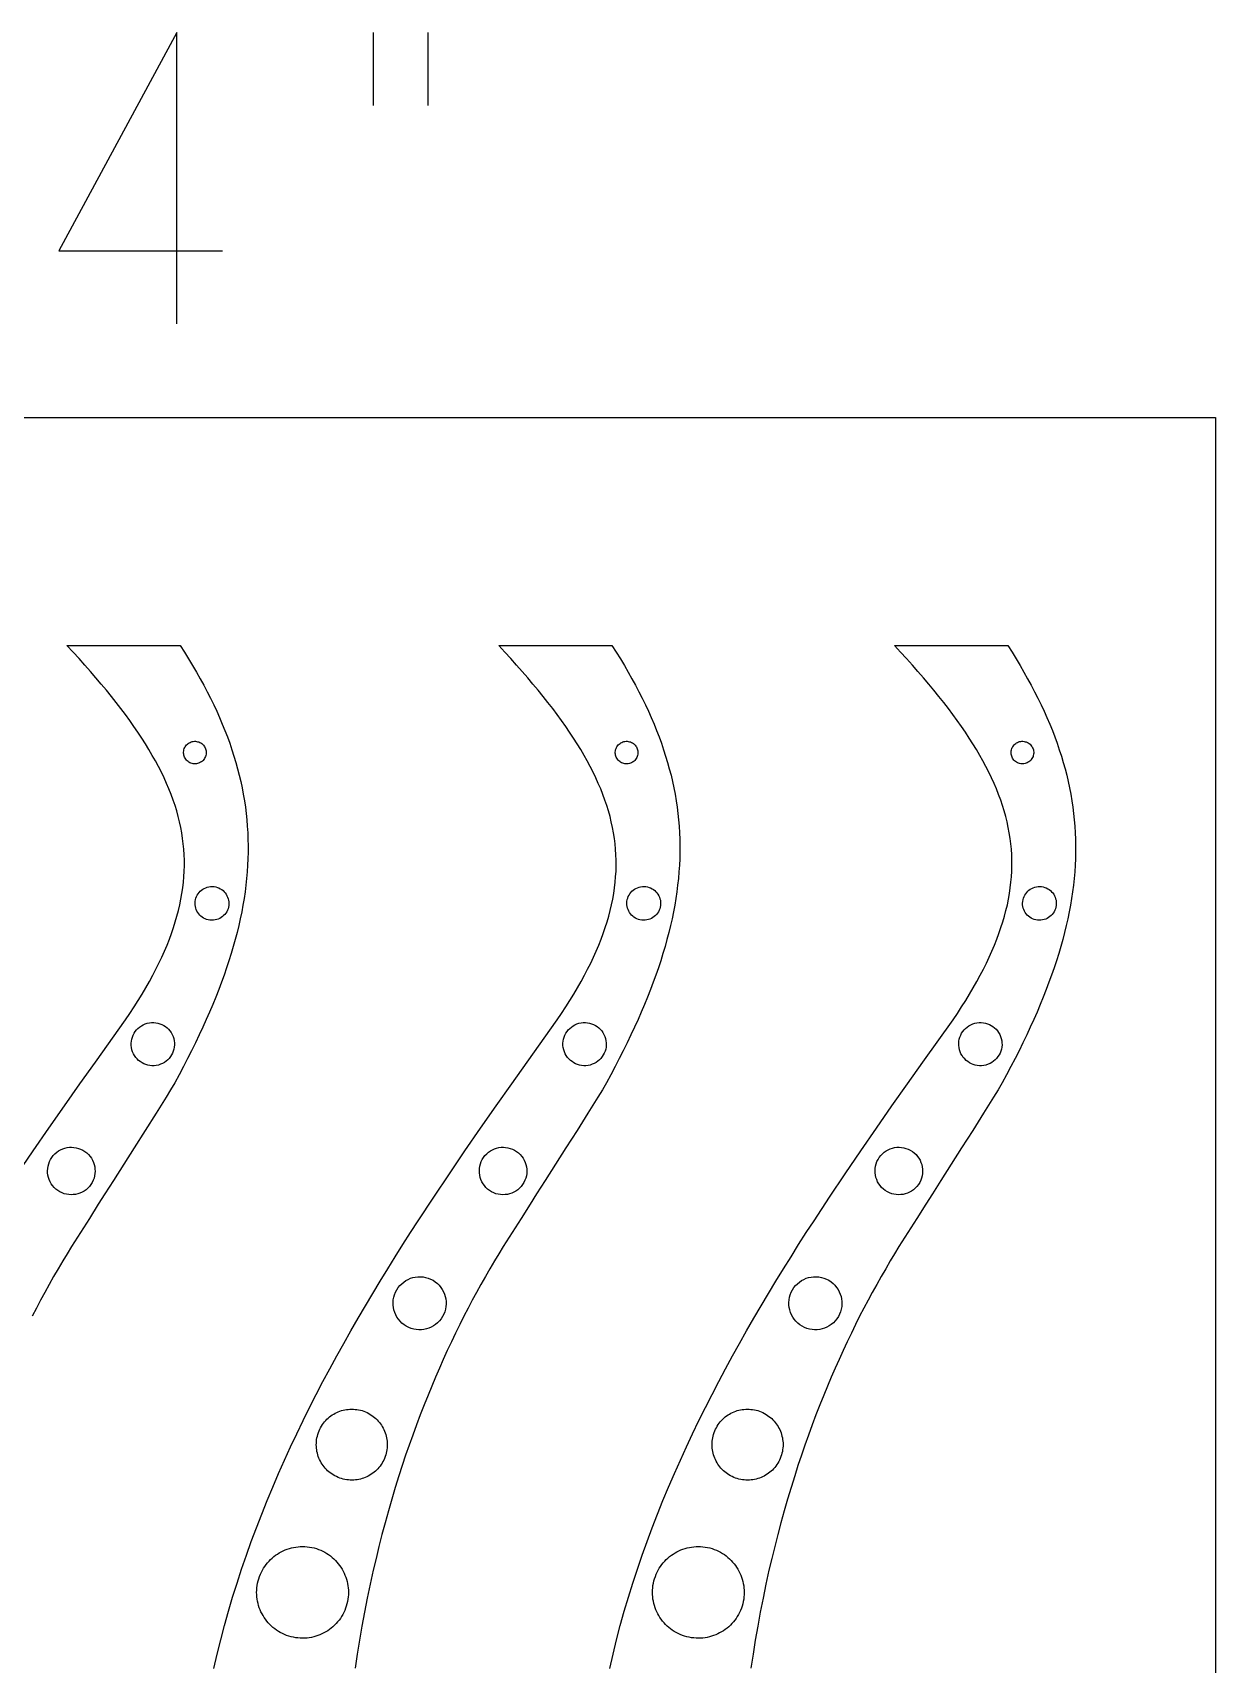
# Model space of a CAD drawing. Extents: x 0 to 31.7, y -7.6 to 52.1.
# Drawn here: x 11.45 to 24, y 34.77 to 52.08 of the extents above; entities that cross this region are included whole.
import ezdxf

# ---------------------------------------------------------------- set-up
doc = ezdxf.new("R2010")
doc.units = 0
doc.layers.add('Default_Layer', color=18, linetype='CONTINUOUS')

msp = doc.modelspace()

# ---------------------------------------------------------------- linework, layer by layer
at = {"layer": 'Default_Layer'}
for points in [[(12.985, 48.994), (12.985, 52.082), (11.731, 49.766), (13.468, 49.766)], [(15.067, 52.082), (15.067, 51.31)], [(15.646, 52.082), (15.646, 51.31)], [(11.295, 39.973), (11.461, 40.217), (11.627, 40.457), (11.792, 40.694), (11.957, 40.927), (12.12, 41.157), (12.44, 41.606), (12.487, 41.676), (12.532, 41.745), (12.575, 41.814), (12.616, 41.881), (12.655, 41.948), (12.693, 42.015), (12.728, 42.08), (12.762, 42.145), (12.794, 42.21), (12.825, 42.274), (12.853, 42.337), (12.88, 42.4), (12.905, 42.463), (12.928, 42.525), (12.949, 42.586), (12.968, 42.648), (12.986, 42.709), (13.002, 42.769), (13.016, 42.829), (13.028, 42.889), (13.039, 42.948), (13.048, 43.008), (13.055, 43.067), (13.06, 43.126), (13.063, 43.184), (13.065, 43.243), (13.065, 43.301), (13.063, 43.359), (13.059, 43.417), (13.053, 43.475), (13.046, 43.533), (13.037, 43.591), (13.026, 43.649), (13.013, 43.707), (12.999, 43.765), (12.983, 43.824), (12.965, 43.882), (12.945, 43.94), (12.924, 43.999), (12.901, 44.057), (12.876, 44.116), (12.849, 44.175), (12.82, 44.235), (12.79, 44.294), (12.758, 44.354), (12.724, 44.414), (12.689, 44.475), (12.651, 44.536), (12.612, 44.597), (12.572, 44.659), (12.529, 44.721), (12.485, 44.784), (12.439, 44.847), (12.391, 44.91), (12.342, 44.975), (12.29, 45.039), (12.237, 45.105), (12.183, 45.17), (12.126, 45.237), (12.068, 45.304), (12.008, 45.372), (11.947, 45.441), (11.883, 45.51), (11.818, 45.58), (13.02, 45.58), (13.065, 45.509), (13.109, 45.438), (13.151, 45.367), (13.192, 45.297), (13.232, 45.227), (13.27, 45.158), (13.306, 45.088), (13.341, 45.019), (13.375, 44.951), (13.407, 44.882), (13.437, 44.814), (13.466, 44.745), (13.494, 44.677), (13.52, 44.609), (13.545, 44.542), (13.568, 44.474), (13.59, 44.406), (13.61, 44.339), (13.629, 44.271), (13.646, 44.203), (13.662, 44.136), (13.676, 44.068), (13.689, 44.001), (13.701, 43.933), (13.711, 43.865), (13.719, 43.797), (13.726, 43.729), (13.732, 43.661), (13.736, 43.593), (13.739, 43.524), (13.74, 43.455), (13.74, 43.386), (13.738, 43.317), (13.735, 43.248), (13.73, 43.178), (13.724, 43.108), (13.717, 43.037), (13.708, 42.967), (13.697, 42.895), (13.685, 42.824), (13.672, 42.752), (13.657, 42.68), (13.641, 42.607), (13.623, 42.534), (13.604, 42.46), (13.583, 42.385), (13.561, 42.311), (13.537, 42.235), (13.512, 42.159), (13.486, 42.083), (13.458, 42.006), (13.428, 41.928), (13.398, 41.849), (13.365, 41.77), (13.331, 41.69), (13.296, 41.61), (13.259, 41.529), (13.221, 41.447), (13.182, 41.364), (13.14, 41.28), (13.098, 41.196), (13.054, 41.111), (13.008, 41.025), (12.962, 40.938), (12.918, 40.865), (12.87, 40.787), (12.764, 40.616), (12.649, 40.433), (12.531, 40.248), (12.311, 39.904), (12.22, 39.763), (12.151, 39.652), (12.057, 39.501), (11.962, 39.351), (11.867, 39.201), (11.82, 39.125), (11.774, 39.049), (11.725, 38.966), (11.677, 38.883), (11.63, 38.8), (11.584, 38.716), (11.539, 38.632), (11.494, 38.547), (11.45, 38.462)], [(13.378, 34.725), (13.413, 34.878), (13.45, 35.03), (13.49, 35.181), (13.532, 35.332), (13.576, 35.481), (13.623, 35.63), (13.671, 35.778), (13.722, 35.926), (13.774, 36.072), (13.829, 36.218), (13.885, 36.363), (13.943, 36.507), (14.002, 36.65), (14.064, 36.793), (14.127, 36.935), (14.191, 37.076), (14.257, 37.216), (14.324, 37.356), (14.393, 37.494), (14.463, 37.632), (14.534, 37.769), (14.607, 37.905), (14.68, 38.041), (14.755, 38.175), (14.83, 38.309), (14.907, 38.442), (14.984, 38.574), (15.062, 38.705), (15.141, 38.836), (15.221, 38.966), (15.301, 39.094), (15.382, 39.223), (15.463, 39.35), (15.545, 39.476), (15.709, 39.726), (15.875, 39.973), (16.04, 40.217), (16.206, 40.457), (16.372, 40.694), (16.537, 40.927), (16.7, 41.157), (17.02, 41.606), (17.066, 41.676), (17.111, 41.745), (17.154, 41.814), (17.195, 41.881), (17.235, 41.948), (17.272, 42.015), (17.308, 42.08), (17.342, 42.145), (17.374, 42.21), (17.404, 42.274), (17.433, 42.337), (17.459, 42.4), (17.484, 42.463), (17.507, 42.525), (17.528, 42.586), (17.548, 42.648), (17.566, 42.709), (17.582, 42.769), (17.596, 42.829), (17.608, 42.889), (17.618, 42.948), (17.627, 43.008), (17.634, 43.067), (17.639, 43.126), (17.643, 43.184), (17.644, 43.243), (17.644, 43.301), (17.642, 43.359), (17.638, 43.417), (17.633, 43.475), (17.625, 43.533), (17.616, 43.591), (17.606, 43.649), (17.593, 43.707), (17.579, 43.765), (17.562, 43.824), (17.544, 43.882), (17.525, 43.94), (17.503, 43.999), (17.48, 44.057), (17.455, 44.116), (17.428, 44.175), (17.4, 44.235), (17.37, 44.294), (17.338, 44.354), (17.304, 44.414), (17.268, 44.475), (17.231, 44.536), (17.192, 44.597), (17.151, 44.659), (17.109, 44.721), (17.064, 44.784), (17.018, 44.847), (16.971, 44.91), (16.921, 44.975), (16.87, 45.039), (16.817, 45.105), (16.762, 45.17), (16.706, 45.237), (16.648, 45.304), (16.588, 45.372), (16.526, 45.441), (16.463, 45.51), (16.398, 45.58), (17.6, 45.58), (17.645, 45.509), (17.689, 45.438), (17.731, 45.367), (17.772, 45.297), (17.811, 45.227), (17.849, 45.158), (17.886, 45.088), (17.921, 45.019), (17.954, 44.951), (17.986, 44.882), (18.017, 44.814), (18.046, 44.745), (18.073, 44.677), (18.099, 44.609), (18.124, 44.542), (18.147, 44.474), (18.169, 44.406), (18.189, 44.339), (18.208, 44.271), (18.226, 44.203), (18.241, 44.136), (18.256, 44.068), (18.269, 44.001), (18.28, 43.933), (18.29, 43.865), (18.299, 43.797), (18.306, 43.729), (18.312, 43.661), (18.316, 43.593), (18.318, 43.524), (18.32, 43.455), (18.319, 43.386), (18.318, 43.317), (18.315, 43.248), (18.31, 43.178), (18.304, 43.108), (18.296, 43.037), (18.287, 42.967), (18.277, 42.895), (18.265, 42.824), (18.252, 42.752), (18.237, 42.68), (18.22, 42.607), (18.203, 42.534), (18.183, 42.46), (18.163, 42.385), (18.141, 42.311), (18.117, 42.235), (18.092, 42.159), (18.065, 42.083), (18.037, 42.006), (18.008, 41.928), (17.977, 41.849), (17.945, 41.77), (17.911, 41.69), (17.876, 41.61), (17.839, 41.529), (17.801, 41.447), (17.761, 41.364), (17.72, 41.28), (17.677, 41.196), (17.633, 41.111), (17.588, 41.025), (17.541, 40.938), (17.498, 40.865), (17.45, 40.787), (17.344, 40.616), (17.229, 40.433), (17.111, 40.248), (16.89, 39.904), (16.8, 39.763), (16.731, 39.652), (16.636, 39.501), (16.541, 39.351), (16.446, 39.201), (16.4, 39.125), (16.354, 39.049), (16.305, 38.966), (16.257, 38.883), (16.21, 38.8), (16.164, 38.716), (16.118, 38.632), (16.073, 38.547), (16.029, 38.462), (15.986, 38.376), (15.941, 38.284), (15.897, 38.191), (15.853, 38.098), (15.811, 38.005), (15.769, 37.911), (15.728, 37.817), (15.688, 37.722), (15.649, 37.627), (15.607, 37.522), (15.565, 37.416), (15.525, 37.309), (15.486, 37.202), (15.448, 37.095), (15.411, 36.987), (15.375, 36.879), (15.34, 36.77), (15.301, 36.646), (15.264, 36.522), (15.228, 36.397), (15.193, 36.272), (15.16, 36.146), (15.128, 36.02), (15.097, 35.894), (15.068, 35.767), (15.035, 35.62), (15.004, 35.472), (14.975, 35.324), (14.948, 35.175), (14.922, 35.027), (14.898, 34.878), (14.876, 34.728)], [(17.576, 34.725), (17.611, 34.878), (17.648, 35.03), (17.688, 35.181), (17.73, 35.332), (17.774, 35.481), (17.821, 35.63), (17.869, 35.778), (17.92, 35.926), (17.972, 36.072), (18.026, 36.218), (18.083, 36.363), (18.141, 36.507), (18.2, 36.65), (18.262, 36.793), (18.325, 36.935), (18.389, 37.076), (18.455, 37.216), (18.522, 37.356), (18.591, 37.494), (18.661, 37.632), (18.732, 37.769), (18.805, 37.905), (18.878, 38.041), (18.953, 38.175), (19.028, 38.309), (19.105, 38.442), (19.182, 38.574), (19.26, 38.705), (19.339, 38.836), (19.419, 38.966), (19.499, 39.094), (19.58, 39.223), (19.661, 39.35), (19.743, 39.476), (19.907, 39.726), (20.072, 39.973), (20.238, 40.217), (20.404, 40.457), (20.57, 40.694), (20.734, 40.927), (20.898, 41.157), (21.218, 41.606), (21.264, 41.676), (21.309, 41.745), (21.352, 41.814), (21.393, 41.881), (21.432, 41.948), (21.47, 42.015), (21.506, 42.08), (21.54, 42.145), (21.572, 42.21), (21.602, 42.274), (21.63, 42.337), (21.657, 42.4), (21.682, 42.463), (21.705, 42.525), (21.726, 42.586), (21.746, 42.648), (21.764, 42.709), (21.779, 42.769), (21.794, 42.829), (21.806, 42.889), (21.816, 42.948), (21.825, 43.008), (21.832, 43.067), (21.837, 43.126), (21.841, 43.184), (21.842, 43.243), (21.842, 43.301), (21.84, 43.359), (21.836, 43.417), (21.831, 43.475), (21.823, 43.533), (21.814, 43.591), (21.803, 43.649), (21.791, 43.707), (21.776, 43.765), (21.76, 43.824), (21.742, 43.882), (21.723, 43.94), (21.701, 43.999), (21.678, 44.057), (21.653, 44.116), (21.626, 44.175), (21.598, 44.235), (21.567, 44.294), (21.535, 44.354), (21.502, 44.414), (21.466, 44.475), (21.429, 44.536), (21.39, 44.597), (21.349, 44.659), (21.307, 44.721), (21.262, 44.784), (21.216, 44.847), (21.169, 44.91), (21.119, 44.975), (21.068, 45.039), (21.015, 45.105), (20.96, 45.17), (20.904, 45.237), (20.845, 45.304), (20.786, 45.372), (20.724, 45.441), (20.661, 45.51), (20.595, 45.58), (21.798, 45.58), (21.843, 45.509), (21.887, 45.438), (21.929, 45.367), (21.97, 45.297), (22.009, 45.227), (22.047, 45.158), (22.083, 45.088), (22.118, 45.019), (22.152, 44.951), (22.184, 44.882), (22.214, 44.814), (22.244, 44.745), (22.271, 44.677), (22.297, 44.609), (22.322, 44.542), (22.345, 44.474), (22.367, 44.406), (22.387, 44.339), (22.406, 44.271), (22.423, 44.203), (22.439, 44.136), (22.454, 44.068), (22.467, 44.001), (22.478, 43.933), (22.488, 43.865), (22.497, 43.797), (22.504, 43.729), (22.509, 43.661), (22.514, 43.593), (22.516, 43.524), (22.518, 43.455), (22.517, 43.386), (22.516, 43.317), (22.512, 43.248), (22.508, 43.178), (22.502, 43.108), (22.494, 43.037), (22.485, 42.967), (22.475, 42.895), (22.463, 42.824), (22.449, 42.752), (22.435, 42.68), (22.418, 42.607), (22.401, 42.534), (22.381, 42.46), (22.361, 42.385), (22.338, 42.311), (22.315, 42.235), (22.29, 42.159), (22.263, 42.083), (22.235, 42.006), (22.206, 41.928), (22.175, 41.849), (22.143, 41.77), (22.109, 41.69), (22.074, 41.61), (22.037, 41.529), (21.999, 41.447), (21.959, 41.364), (21.918, 41.28), (21.875, 41.196), (21.831, 41.111), (21.786, 41.025), (21.739, 40.938), (21.696, 40.865), (21.648, 40.787), (21.542, 40.616), (21.427, 40.433), (21.309, 40.248), (21.088, 39.904), (20.998, 39.763), (20.929, 39.652), (20.834, 39.501), (20.739, 39.351), (20.644, 39.201), (20.598, 39.125), (20.551, 39.049), (20.503, 38.966), (20.455, 38.883), (20.408, 38.8), (20.361, 38.716), (20.316, 38.632), (20.271, 38.547), (20.227, 38.462), (20.184, 38.376), (20.139, 38.284), (20.095, 38.191), (20.051, 38.098), (20.008, 38.005), (19.967, 37.911), (19.926, 37.817), (19.886, 37.722), (19.847, 37.627), (19.805, 37.522), (19.763, 37.416), (19.723, 37.309), (19.684, 37.202), (19.646, 37.095), (19.609, 36.987), (19.573, 36.879), (19.538, 36.77), (19.499, 36.646), (19.462, 36.522), (19.426, 36.397), (19.391, 36.272), (19.358, 36.146), (19.326, 36.02), (19.295, 35.894), (19.265, 35.767), (19.233, 35.62), (19.202, 35.472), (19.173, 35.324), (19.146, 35.175), (19.12, 35.027), (19.096, 34.878), (19.074, 34.728)]]:
    msp.add_lwpolyline(points, dxfattribs=at)
for points in [[(0, 0), (0, 48), (24, 48), (24, 0), (0, 0)], [(13.217, 44.556), (13.228, 44.551), (13.239, 44.545), (13.249, 44.538), (13.258, 44.531), (13.266, 44.523), (13.273, 44.513), (13.279, 44.504), (13.285, 44.494), (13.289, 44.483), (13.292, 44.472), (13.294, 44.461), (13.295, 44.449), (13.295, 44.437), (13.294, 44.425), (13.292, 44.414), (13.288, 44.402), (13.283, 44.391), (13.278, 44.38), (13.271, 44.37), (13.263, 44.361), (13.255, 44.353), (13.246, 44.346), (13.236, 44.34), (13.226, 44.334), (13.215, 44.33), (13.204, 44.327), (13.193, 44.324), (13.181, 44.323), (13.17, 44.323), (13.158, 44.325), (13.146, 44.327), (13.134, 44.331), (13.123, 44.335), (13.112, 44.341), (13.103, 44.348), (13.094, 44.356), (13.086, 44.364), (13.078, 44.373), (13.072, 44.383), (13.067, 44.393), (13.062, 44.404), (13.059, 44.415), (13.057, 44.426), (13.056, 44.437), (13.056, 44.449), (13.057, 44.461), (13.059, 44.473), (13.063, 44.485), (13.068, 44.496), (13.074, 44.506), (13.08, 44.516), (13.088, 44.525), (13.096, 44.533), (13.105, 44.54), (13.115, 44.547), (13.125, 44.552), (13.136, 44.556), (13.147, 44.56), (13.158, 44.562), (13.17, 44.563), (13.182, 44.563), (13.193, 44.562), (13.205, 44.559), (13.217, 44.556)], [(17.797, 44.556), (17.808, 44.551), (17.818, 44.545), (17.828, 44.538), (17.837, 44.531), (17.845, 44.523), (17.852, 44.513), (17.859, 44.504), (17.864, 44.494), (17.868, 44.483), (17.872, 44.472), (17.874, 44.461), (17.875, 44.449), (17.875, 44.437), (17.874, 44.425), (17.871, 44.414), (17.868, 44.402), (17.863, 44.391), (17.857, 44.38), (17.85, 44.37), (17.843, 44.361), (17.834, 44.353), (17.825, 44.346), (17.816, 44.34), (17.806, 44.334), (17.795, 44.33), (17.784, 44.327), (17.772, 44.324), (17.761, 44.323), (17.749, 44.323), (17.737, 44.325), (17.725, 44.327), (17.714, 44.331), (17.702, 44.335), (17.692, 44.341), (17.682, 44.348), (17.673, 44.356), (17.665, 44.364), (17.658, 44.373), (17.652, 44.383), (17.646, 44.393), (17.642, 44.404), (17.639, 44.415), (17.636, 44.426), (17.635, 44.437), (17.635, 44.449), (17.636, 44.461), (17.639, 44.473), (17.643, 44.485), (17.647, 44.496), (17.653, 44.506), (17.66, 44.516), (17.667, 44.525), (17.676, 44.533), (17.685, 44.54), (17.695, 44.547), (17.705, 44.552), (17.715, 44.556), (17.726, 44.56), (17.738, 44.562), (17.749, 44.563), (17.761, 44.563), (17.773, 44.562), (17.785, 44.559), (17.797, 44.556)], [(21.994, 44.556), (22.006, 44.551), (22.016, 44.545), (22.026, 44.538), (22.035, 44.531), (22.043, 44.523), (22.05, 44.513), (22.057, 44.504), (22.062, 44.494), (22.066, 44.483), (22.07, 44.472), (22.072, 44.461), (22.073, 44.449), (22.073, 44.437), (22.072, 44.425), (22.069, 44.414), (22.066, 44.402), (22.061, 44.391), (22.055, 44.38), (22.048, 44.37), (22.041, 44.361), (22.032, 44.353), (22.023, 44.346), (22.014, 44.34), (22.003, 44.334), (21.993, 44.33), (21.982, 44.327), (21.97, 44.324), (21.959, 44.323), (21.947, 44.323), (21.935, 44.325), (21.923, 44.327), (21.912, 44.331), (21.9, 44.335), (21.89, 44.341), (21.88, 44.348), (21.871, 44.356), (21.863, 44.364), (21.856, 44.373), (21.849, 44.383), (21.844, 44.393), (21.84, 44.404), (21.837, 44.415), (21.834, 44.426), (21.833, 44.437), (21.833, 44.449), (21.834, 44.461), (21.837, 44.473), (21.84, 44.485), (21.845, 44.496), (21.851, 44.506), (21.858, 44.516), (21.865, 44.525), (21.874, 44.533), (21.883, 44.54), (21.892, 44.547), (21.903, 44.552), (21.913, 44.556), (21.924, 44.56), (21.936, 44.562), (21.947, 44.563), (21.959, 44.563), (21.971, 44.562), (21.983, 44.559), (21.994, 44.556)], [(13.361, 43.022), (13.379, 43.021), (13.397, 43.018), (13.414, 43.013), (13.43, 43.007), (13.445, 42.999), (13.46, 42.99), (13.474, 42.979), (13.486, 42.967), (13.497, 42.954), (13.507, 42.94), (13.516, 42.925), (13.523, 42.91), (13.529, 42.893), (13.533, 42.876), (13.535, 42.858), (13.536, 42.84), (13.535, 42.821), (13.532, 42.804), (13.527, 42.786), (13.521, 42.77), (13.513, 42.755), (13.503, 42.74), (13.493, 42.727), (13.481, 42.714), (13.468, 42.703), (13.454, 42.693), (13.439, 42.684), (13.423, 42.677), (13.407, 42.671), (13.39, 42.667), (13.372, 42.665), (13.353, 42.664), (13.335, 42.665), (13.317, 42.669), (13.3, 42.673), (13.284, 42.68), (13.268, 42.687), (13.254, 42.697), (13.24, 42.707), (13.228, 42.719), (13.217, 42.732), (13.207, 42.746), (13.198, 42.761), (13.191, 42.777), (13.185, 42.793), (13.181, 42.811), (13.179, 42.828), (13.178, 42.847), (13.179, 42.865), (13.182, 42.883), (13.187, 42.9), (13.193, 42.916), (13.201, 42.932), (13.211, 42.946), (13.221, 42.96), (13.233, 42.972), (13.246, 42.984), (13.26, 42.994), (13.275, 43.002), (13.291, 43.009), (13.307, 43.015), (13.324, 43.019), (13.342, 43.022), (13.361, 43.022)], [(17.94, 43.022), (17.958, 43.021), (17.976, 43.018), (17.993, 43.013), (18.009, 43.007), (18.025, 42.999), (18.04, 42.99), (18.053, 42.979), (18.066, 42.967), (18.077, 42.954), (18.087, 42.94), (18.096, 42.925), (18.103, 42.91), (18.109, 42.893), (18.113, 42.876), (18.115, 42.858), (18.115, 42.84), (18.114, 42.821), (18.111, 42.804), (18.106, 42.786), (18.1, 42.77), (18.092, 42.755), (18.083, 42.74), (18.072, 42.727), (18.061, 42.714), (18.048, 42.703), (18.034, 42.693), (18.019, 42.684), (18.003, 42.677), (17.986, 42.671), (17.969, 42.667), (17.951, 42.665), (17.933, 42.664), (17.915, 42.665), (17.897, 42.669), (17.88, 42.673), (17.863, 42.68), (17.848, 42.687), (17.833, 42.697), (17.82, 42.707), (17.807, 42.719), (17.796, 42.732), (17.786, 42.746), (17.777, 42.761), (17.77, 42.777), (17.764, 42.793), (17.76, 42.811), (17.758, 42.828), (17.757, 42.847), (17.759, 42.865), (17.762, 42.883), (17.767, 42.9), (17.773, 42.916), (17.781, 42.932), (17.79, 42.946), (17.801, 42.96), (17.812, 42.972), (17.825, 42.984), (17.839, 42.994), (17.854, 43.002), (17.87, 43.009), (17.887, 43.015), (17.904, 43.019), (17.922, 43.022), (17.94, 43.022)], [(22.138, 43.022), (22.156, 43.021), (22.174, 43.018), (22.191, 43.013), (22.207, 43.007), (22.223, 42.999), (22.237, 42.99), (22.251, 42.979), (22.263, 42.967), (22.275, 42.954), (22.285, 42.94), (22.293, 42.925), (22.301, 42.91), (22.306, 42.893), (22.31, 42.876), (22.313, 42.858), (22.313, 42.84), (22.312, 42.821), (22.309, 42.804), (22.304, 42.786), (22.298, 42.77), (22.29, 42.755), (22.281, 42.74), (22.27, 42.727), (22.258, 42.714), (22.245, 42.703), (22.231, 42.693), (22.217, 42.684), (22.201, 42.677), (22.184, 42.671), (22.167, 42.667), (22.149, 42.665), (22.131, 42.664), (22.112, 42.665), (22.095, 42.669), (22.078, 42.673), (22.061, 42.68), (22.046, 42.687), (22.031, 42.697), (22.018, 42.707), (22.005, 42.719), (21.994, 42.732), (21.984, 42.746), (21.975, 42.761), (21.968, 42.777), (21.962, 42.793), (21.958, 42.811), (21.956, 42.828), (21.955, 42.847), (21.957, 42.865), (21.96, 42.883), (21.964, 42.9), (21.971, 42.916), (21.979, 42.932), (21.988, 42.946), (21.999, 42.96), (22.01, 42.972), (22.023, 42.984), (22.037, 42.994), (22.052, 43.002), (22.068, 43.009), (22.085, 43.015), (22.102, 43.019), (22.12, 43.022), (22.138, 43.022)], [(12.671, 41.572), (12.694, 41.577), (12.717, 41.579), (12.739, 41.58), (12.762, 41.577), (12.784, 41.573), (12.805, 41.567), (12.825, 41.559), (12.845, 41.549), (12.863, 41.537), (12.881, 41.523), (12.897, 41.508), (12.911, 41.491), (12.924, 41.473), (12.935, 41.453), (12.944, 41.432), (12.952, 41.409), (12.957, 41.386), (12.959, 41.363), (12.959, 41.341), (12.957, 41.318), (12.953, 41.296), (12.947, 41.275), (12.939, 41.255), (12.928, 41.235), (12.917, 41.217), (12.903, 41.199), (12.888, 41.183), (12.871, 41.169), (12.852, 41.156), (12.833, 41.145), (12.811, 41.136), (12.789, 41.128), (12.766, 41.124), (12.743, 41.121), (12.72, 41.121), (12.698, 41.123), (12.676, 41.127), (12.655, 41.133), (12.635, 41.142), (12.615, 41.152), (12.596, 41.164), (12.579, 41.177), (12.563, 41.193), (12.549, 41.209), (12.536, 41.228), (12.525, 41.248), (12.515, 41.269), (12.508, 41.291), (12.503, 41.314), (12.501, 41.337), (12.501, 41.36), (12.503, 41.382), (12.507, 41.404), (12.513, 41.425), (12.521, 41.446), (12.531, 41.465), (12.543, 41.484), (12.557, 41.501), (12.572, 41.517), (12.589, 41.531), (12.608, 41.544), (12.627, 41.556), (12.648, 41.565), (12.671, 41.572)], [(17.25, 41.572), (17.273, 41.577), (17.296, 41.579), (17.319, 41.58), (17.341, 41.577), (17.363, 41.573), (17.384, 41.567), (17.405, 41.559), (17.424, 41.549), (17.443, 41.537), (17.46, 41.523), (17.476, 41.508), (17.491, 41.491), (17.504, 41.473), (17.515, 41.453), (17.524, 41.432), (17.531, 41.409), (17.536, 41.386), (17.539, 41.363), (17.539, 41.341), (17.537, 41.318), (17.533, 41.296), (17.526, 41.275), (17.518, 41.255), (17.508, 41.235), (17.496, 41.217), (17.482, 41.199), (17.467, 41.183), (17.45, 41.169), (17.432, 41.156), (17.412, 41.145), (17.391, 41.136), (17.369, 41.128), (17.346, 41.124), (17.323, 41.121), (17.3, 41.121), (17.278, 41.123), (17.256, 41.127), (17.234, 41.133), (17.214, 41.142), (17.194, 41.152), (17.176, 41.164), (17.159, 41.177), (17.143, 41.193), (17.128, 41.209), (17.115, 41.228), (17.104, 41.248), (17.095, 41.269), (17.088, 41.291), (17.083, 41.314), (17.08, 41.337), (17.08, 41.36), (17.082, 41.382), (17.086, 41.404), (17.093, 41.425), (17.101, 41.446), (17.111, 41.465), (17.123, 41.484), (17.136, 41.501), (17.152, 41.517), (17.169, 41.531), (17.187, 41.544), (17.207, 41.556), (17.228, 41.565), (17.25, 41.572)], [(21.448, 41.572), (21.471, 41.577), (21.494, 41.579), (21.517, 41.58), (21.539, 41.577), (21.561, 41.573), (21.582, 41.567), (21.603, 41.559), (21.622, 41.549), (21.641, 41.537), (21.658, 41.523), (21.674, 41.508), (21.689, 41.491), (21.701, 41.473), (21.713, 41.453), (21.722, 41.432), (21.729, 41.409), (21.734, 41.386), (21.736, 41.363), (21.737, 41.341), (21.735, 41.318), (21.73, 41.296), (21.724, 41.275), (21.716, 41.255), (21.706, 41.235), (21.694, 41.217), (21.68, 41.199), (21.665, 41.183), (21.648, 41.169), (21.63, 41.156), (21.61, 41.145), (21.589, 41.136), (21.566, 41.128), (21.543, 41.124), (21.521, 41.121), (21.498, 41.121), (21.475, 41.123), (21.454, 41.127), (21.432, 41.133), (21.412, 41.142), (21.392, 41.152), (21.374, 41.164), (21.357, 41.177), (21.341, 41.193), (21.326, 41.209), (21.313, 41.228), (21.302, 41.248), (21.293, 41.269), (21.286, 41.291), (21.281, 41.314), (21.278, 41.337), (21.278, 41.36), (21.28, 41.382), (21.284, 41.404), (21.29, 41.425), (21.299, 41.446), (21.309, 41.465), (21.321, 41.484), (21.334, 41.501), (21.35, 41.517), (21.367, 41.531), (21.385, 41.544), (21.405, 41.556), (21.426, 41.565), (21.448, 41.572)], [(12.009, 40.211), (12.029, 40.195), (12.048, 40.178), (12.064, 40.159), (12.078, 40.139), (12.09, 40.118), (12.1, 40.095), (12.108, 40.072), (12.113, 40.049), (12.116, 40.025), (12.117, 40.001), (12.116, 39.976), (12.112, 39.952), (12.106, 39.928), (12.097, 39.905), (12.086, 39.882), (12.073, 39.86), (12.057, 39.84), (12.039, 39.822), (12.021, 39.805), (12, 39.791), (11.979, 39.779), (11.957, 39.769), (11.934, 39.761), (11.91, 39.756), (11.886, 39.753), (11.862, 39.752), (11.838, 39.753), (11.814, 39.757), (11.79, 39.763), (11.767, 39.772), (11.744, 39.783), (11.722, 39.797), (11.701, 39.812), (11.683, 39.83), (11.667, 39.849), (11.653, 39.869), (11.64, 39.89), (11.631, 39.912), (11.623, 39.935), (11.617, 39.959), (11.614, 39.983), (11.613, 40.007), (11.615, 40.031), (11.619, 40.055), (11.625, 40.079), (11.633, 40.103), (11.645, 40.125), (11.658, 40.147), (11.674, 40.168), (11.691, 40.186), (11.71, 40.202), (11.73, 40.217), (11.751, 40.229), (11.774, 40.239), (11.797, 40.246), (11.82, 40.252), (11.844, 40.255), (11.868, 40.256), (11.893, 40.254), (11.917, 40.251), (11.941, 40.244), (11.964, 40.236), (11.987, 40.225), (12.009, 40.211)], [(16.588, 40.211), (16.609, 40.195), (16.627, 40.178), (16.643, 40.159), (16.658, 40.139), (16.67, 40.118), (16.68, 40.095), (16.687, 40.072), (16.693, 40.049), (16.696, 40.025), (16.697, 40.001), (16.695, 39.976), (16.692, 39.952), (16.685, 39.928), (16.677, 39.905), (16.666, 39.882), (16.652, 39.86), (16.636, 39.84), (16.619, 39.822), (16.6, 39.805), (16.58, 39.791), (16.559, 39.779), (16.536, 39.769), (16.514, 39.761), (16.49, 39.756), (16.466, 39.753), (16.442, 39.752), (16.418, 39.753), (16.393, 39.757), (16.369, 39.763), (16.346, 39.772), (16.323, 39.783), (16.301, 39.797), (16.281, 39.812), (16.263, 39.83), (16.246, 39.849), (16.232, 39.869), (16.22, 39.89), (16.21, 39.912), (16.202, 39.935), (16.197, 39.959), (16.194, 39.983), (16.193, 40.007), (16.194, 40.031), (16.198, 40.055), (16.204, 40.079), (16.213, 40.103), (16.224, 40.125), (16.238, 40.147), (16.253, 40.168), (16.271, 40.186), (16.29, 40.202), (16.31, 40.217), (16.331, 40.229), (16.353, 40.239), (16.376, 40.246), (16.4, 40.252), (16.424, 40.255), (16.448, 40.256), (16.472, 40.254), (16.496, 40.251), (16.52, 40.244), (16.544, 40.236), (16.566, 40.225), (16.588, 40.211)], [(20.786, 40.211), (20.807, 40.195), (20.825, 40.178), (20.841, 40.159), (20.855, 40.139), (20.868, 40.118), (20.877, 40.095), (20.885, 40.072), (20.891, 40.049), (20.894, 40.025), (20.895, 40.001), (20.893, 39.976), (20.889, 39.952), (20.883, 39.928), (20.875, 39.905), (20.864, 39.882), (20.85, 39.86), (20.834, 39.84), (20.817, 39.822), (20.798, 39.805), (20.778, 39.791), (20.757, 39.779), (20.734, 39.769), (20.711, 39.761), (20.688, 39.756), (20.664, 39.753), (20.64, 39.752), (20.615, 39.753), (20.591, 39.757), (20.567, 39.763), (20.544, 39.772), (20.521, 39.783), (20.499, 39.797), (20.479, 39.812), (20.46, 39.83), (20.444, 39.849), (20.43, 39.869), (20.418, 39.89), (20.408, 39.912), (20.4, 39.935), (20.395, 39.959), (20.392, 39.983), (20.391, 40.007), (20.392, 40.031), (20.396, 40.055), (20.402, 40.079), (20.411, 40.103), (20.422, 40.125), (20.435, 40.147), (20.451, 40.168), (20.469, 40.186), (20.487, 40.202), (20.508, 40.217), (20.529, 40.229), (20.551, 40.239), (20.574, 40.246), (20.598, 40.252), (20.622, 40.255), (20.646, 40.256), (20.67, 40.254), (20.694, 40.251), (20.718, 40.244), (20.741, 40.236), (20.764, 40.225), (20.786, 40.211)], [(15.702, 38.844), (15.726, 38.828), (15.748, 38.81), (15.767, 38.791), (15.785, 38.769), (15.8, 38.747), (15.813, 38.723), (15.824, 38.698), (15.832, 38.672), (15.838, 38.646), (15.841, 38.619), (15.841, 38.592), (15.839, 38.565), (15.834, 38.537), (15.827, 38.511), (15.816, 38.484), (15.803, 38.459), (15.787, 38.435), (15.769, 38.413), (15.75, 38.393), (15.729, 38.375), (15.706, 38.36), (15.682, 38.347), (15.657, 38.337), (15.631, 38.328), (15.605, 38.323), (15.578, 38.32), (15.551, 38.319), (15.524, 38.321), (15.497, 38.326), (15.47, 38.334), (15.444, 38.344), (15.418, 38.357), (15.394, 38.373), (15.372, 38.391), (15.352, 38.411), (15.334, 38.432), (15.319, 38.454), (15.306, 38.478), (15.296, 38.503), (15.287, 38.529), (15.282, 38.555), (15.279, 38.582), (15.278, 38.609), (15.28, 38.637), (15.285, 38.664), (15.293, 38.691), (15.303, 38.717), (15.317, 38.742), (15.332, 38.767), (15.35, 38.789), (15.37, 38.808), (15.391, 38.826), (15.413, 38.841), (15.437, 38.854), (15.462, 38.865), (15.488, 38.873), (15.514, 38.878), (15.541, 38.882), (15.569, 38.882), (15.596, 38.88), (15.623, 38.875), (15.65, 38.867), (15.676, 38.857), (15.702, 38.844)], [(19.899, 38.844), (19.924, 38.828), (19.946, 38.81), (19.965, 38.791), (19.983, 38.769), (19.998, 38.747), (20.011, 38.723), (20.022, 38.698), (20.03, 38.672), (20.035, 38.646), (20.039, 38.619), (20.039, 38.592), (20.037, 38.565), (20.032, 38.537), (20.024, 38.511), (20.014, 38.484), (20.001, 38.459), (19.985, 38.435), (19.967, 38.413), (19.948, 38.393), (19.926, 38.375), (19.904, 38.36), (19.88, 38.347), (19.855, 38.337), (19.829, 38.328), (19.803, 38.323), (19.776, 38.32), (19.749, 38.319), (19.722, 38.321), (19.694, 38.326), (19.668, 38.334), (19.641, 38.344), (19.616, 38.357), (19.592, 38.373), (19.57, 38.391), (19.55, 38.411), (19.532, 38.432), (19.517, 38.454), (19.504, 38.478), (19.493, 38.503), (19.485, 38.529), (19.48, 38.555), (19.477, 38.582), (19.476, 38.609), (19.478, 38.637), (19.483, 38.664), (19.491, 38.691), (19.501, 38.717), (19.514, 38.742), (19.53, 38.767), (19.548, 38.789), (19.568, 38.808), (19.589, 38.826), (19.611, 38.841), (19.635, 38.854), (19.66, 38.865), (19.686, 38.873), (19.712, 38.878), (19.739, 38.882), (19.766, 38.882), (19.794, 38.88), (19.821, 38.875), (19.848, 38.867), (19.874, 38.857), (19.899, 38.844)], [(14.985, 37.448), (15.003, 37.44), (15.02, 37.431), (15.036, 37.421), (15.052, 37.411), (15.067, 37.4), (15.082, 37.389), (15.096, 37.377), (15.109, 37.364), (15.121, 37.35), (15.133, 37.336), (15.144, 37.322), (15.155, 37.307), (15.164, 37.292), (15.173, 37.276), (15.181, 37.26), (15.188, 37.243), (15.195, 37.226), (15.2, 37.209), (15.205, 37.192), (15.209, 37.174), (15.212, 37.156), (15.215, 37.138), (15.216, 37.12), (15.216, 37.102), (15.216, 37.083), (15.215, 37.065), (15.213, 37.046), (15.209, 37.028), (15.205, 37.01), (15.2, 36.991), (15.194, 36.973), (15.187, 36.955), (15.179, 36.937), (15.171, 36.92), (15.161, 36.904), (15.151, 36.888), (15.14, 36.873), (15.128, 36.858), (15.116, 36.845), (15.103, 36.831), (15.09, 36.819), (15.076, 36.807), (15.062, 36.796), (15.047, 36.786), (15.031, 36.776), (15.015, 36.767), (14.999, 36.759), (14.983, 36.752), (14.966, 36.746), (14.949, 36.74), (14.931, 36.735), (14.914, 36.731), (14.896, 36.728), (14.878, 36.726), (14.86, 36.724), (14.841, 36.724), (14.823, 36.724), (14.804, 36.726), (14.786, 36.728), (14.768, 36.731), (14.749, 36.735), (14.731, 36.74), (14.713, 36.746), (14.695, 36.753), (14.677, 36.761), (14.66, 36.77), (14.643, 36.779), (14.628, 36.789), (14.612, 36.8), (14.598, 36.812), (14.584, 36.824), (14.571, 36.837), (14.558, 36.85), (14.547, 36.864), (14.536, 36.879), (14.525, 36.894), (14.516, 36.909), (14.507, 36.925), (14.499, 36.941), (14.492, 36.958), (14.485, 36.974), (14.48, 36.992), (14.475, 37.009), (14.471, 37.027), (14.468, 37.045), (14.465, 37.063), (14.464, 37.081), (14.463, 37.099), (14.464, 37.117), (14.465, 37.136), (14.467, 37.154), (14.47, 37.173), (14.475, 37.191), (14.48, 37.209), (14.486, 37.228), (14.493, 37.246), (14.501, 37.263), (14.509, 37.28), (14.519, 37.297), (14.529, 37.313), (14.54, 37.328), (14.552, 37.342), (14.564, 37.356), (14.577, 37.369), (14.59, 37.382), (14.604, 37.394), (14.618, 37.405), (14.633, 37.415), (14.649, 37.425), (14.664, 37.433), (14.681, 37.441), (14.697, 37.449), (14.714, 37.455), (14.731, 37.461), (14.749, 37.466), (14.766, 37.47), (14.784, 37.473), (14.802, 37.475), (14.82, 37.476), (14.839, 37.477), (14.857, 37.477), (14.875, 37.475), (14.894, 37.473), (14.912, 37.47), (14.931, 37.466), (14.949, 37.461), (14.967, 37.455), (14.985, 37.448)], [(19.183, 37.448), (19.201, 37.44), (19.218, 37.431), (19.234, 37.421), (19.25, 37.411), (19.265, 37.4), (19.28, 37.389), (19.294, 37.377), (19.307, 37.364), (19.319, 37.35), (19.331, 37.336), (19.342, 37.322), (19.352, 37.307), (19.362, 37.292), (19.371, 37.276), (19.379, 37.26), (19.386, 37.243), (19.393, 37.226), (19.398, 37.209), (19.403, 37.192), (19.407, 37.174), (19.41, 37.156), (19.412, 37.138), (19.414, 37.12), (19.414, 37.102), (19.414, 37.083), (19.413, 37.065), (19.41, 37.046), (19.407, 37.028), (19.403, 37.01), (19.398, 36.991), (19.392, 36.973), (19.385, 36.955), (19.377, 36.937), (19.368, 36.92), (19.359, 36.904), (19.349, 36.888), (19.338, 36.873), (19.326, 36.858), (19.314, 36.845), (19.301, 36.831), (19.288, 36.819), (19.274, 36.807), (19.259, 36.796), (19.245, 36.786), (19.229, 36.776), (19.213, 36.767), (19.197, 36.759), (19.181, 36.752), (19.164, 36.746), (19.147, 36.74), (19.129, 36.735), (19.111, 36.731), (19.094, 36.728), (19.076, 36.726), (19.057, 36.724), (19.039, 36.724), (19.021, 36.724), (19.002, 36.726), (18.984, 36.728), (18.965, 36.731), (18.947, 36.735), (18.929, 36.74), (18.911, 36.746), (18.893, 36.753), (18.875, 36.761), (18.858, 36.77), (18.841, 36.779), (18.825, 36.789), (18.81, 36.8), (18.796, 36.812), (18.782, 36.824), (18.769, 36.837), (18.756, 36.85), (18.745, 36.864), (18.734, 36.879), (18.723, 36.894), (18.714, 36.909), (18.705, 36.925), (18.697, 36.941), (18.69, 36.958), (18.683, 36.974), (18.677, 36.992), (18.673, 37.009), (18.669, 37.027), (18.666, 37.045), (18.663, 37.063), (18.662, 37.081), (18.661, 37.099), (18.662, 37.117), (18.663, 37.136), (18.665, 37.154), (18.668, 37.173), (18.672, 37.191), (18.678, 37.209), (18.684, 37.228), (18.691, 37.246), (18.699, 37.263), (18.707, 37.28), (18.717, 37.297), (18.727, 37.313), (18.738, 37.328), (18.749, 37.342), (18.762, 37.356), (18.774, 37.369), (18.788, 37.382), (18.802, 37.394), (18.816, 37.405), (18.831, 37.415), (18.847, 37.425), (18.862, 37.433), (18.878, 37.441), (18.895, 37.449), (18.912, 37.455), (18.929, 37.461), (18.946, 37.466), (18.964, 37.47), (18.982, 37.473), (19, 37.475), (19.018, 37.476), (19.037, 37.477), (19.055, 37.477), (19.073, 37.475), (19.092, 37.473), (19.11, 37.47), (19.129, 37.466), (19.147, 37.461), (19.165, 37.455), (19.183, 37.448)], [(14.44, 36.004), (14.464, 35.997), (14.487, 35.989), (14.51, 35.98), (14.532, 35.97), (14.553, 35.958), (14.574, 35.946), (14.594, 35.933), (14.613, 35.919), (14.632, 35.904), (14.649, 35.889), (14.666, 35.872), (14.682, 35.855), (14.697, 35.837), (14.711, 35.819), (14.725, 35.799), (14.737, 35.78), (14.748, 35.759), (14.759, 35.738), (14.768, 35.717), (14.776, 35.695), (14.784, 35.673), (14.79, 35.65), (14.795, 35.627), (14.799, 35.604), (14.802, 35.58), (14.804, 35.557), (14.804, 35.533), (14.804, 35.508), (14.802, 35.484), (14.799, 35.46), (14.795, 35.435), (14.789, 35.411), (14.782, 35.387), (14.774, 35.364), (14.765, 35.341), (14.755, 35.319), (14.744, 35.297), (14.732, 35.276), (14.719, 35.257), (14.705, 35.237), (14.69, 35.219), (14.674, 35.201), (14.658, 35.184), (14.64, 35.169), (14.623, 35.153), (14.604, 35.139), (14.585, 35.126), (14.565, 35.114), (14.545, 35.102), (14.524, 35.092), (14.502, 35.083), (14.48, 35.074), (14.458, 35.067), (14.436, 35.061), (14.413, 35.055), (14.389, 35.051), (14.366, 35.048), (14.342, 35.047), (14.318, 35.046), (14.294, 35.047), (14.269, 35.049), (14.245, 35.052), (14.221, 35.056), (14.196, 35.062), (14.172, 35.069), (14.149, 35.077), (14.126, 35.086), (14.104, 35.096), (14.082, 35.107), (14.062, 35.119), (14.042, 35.132), (14.023, 35.146), (14.004, 35.161), (13.987, 35.176), (13.97, 35.193), (13.954, 35.21), (13.939, 35.228), (13.925, 35.247), (13.911, 35.266), (13.899, 35.286), (13.888, 35.306), (13.877, 35.327), (13.868, 35.348), (13.859, 35.37), (13.852, 35.392), (13.846, 35.415), (13.841, 35.438), (13.837, 35.461), (13.834, 35.485), (13.832, 35.509), (13.831, 35.533), (13.832, 35.557), (13.834, 35.581), (13.837, 35.605), (13.841, 35.63), (13.847, 35.654), (13.854, 35.678), (13.862, 35.702), (13.871, 35.725), (13.881, 35.747), (13.892, 35.768), (13.904, 35.789), (13.917, 35.809), (13.931, 35.828), (13.946, 35.846), (13.962, 35.864), (13.978, 35.881), (13.995, 35.897), (14.013, 35.912), (14.032, 35.926), (14.051, 35.939), (14.071, 35.952), (14.091, 35.963), (14.112, 35.973), (14.134, 35.983), (14.155, 35.991), (14.178, 35.998), (14.2, 36.005), (14.223, 36.01), (14.247, 36.014), (14.27, 36.017), (14.294, 36.019), (14.318, 36.019), (14.342, 36.019), (14.366, 36.017), (14.391, 36.014), (14.415, 36.009), (14.44, 36.004)], [(18.637, 36.004), (18.661, 35.997), (18.685, 35.989), (18.708, 35.98), (18.73, 35.97), (18.751, 35.958), (18.772, 35.946), (18.792, 35.933), (18.811, 35.919), (18.83, 35.904), (18.847, 35.889), (18.864, 35.872), (18.88, 35.855), (18.895, 35.837), (18.909, 35.819), (18.922, 35.799), (18.935, 35.78), (18.946, 35.759), (18.957, 35.738), (18.966, 35.717), (18.974, 35.695), (18.982, 35.673), (18.988, 35.65), (18.993, 35.627), (18.997, 35.604), (19, 35.58), (19.002, 35.557), (19.002, 35.533), (19.002, 35.508), (19, 35.484), (18.997, 35.46), (18.992, 35.435), (18.987, 35.411), (18.98, 35.387), (18.972, 35.364), (18.963, 35.341), (18.953, 35.319), (18.942, 35.297), (18.929, 35.276), (18.916, 35.257), (18.902, 35.237), (18.888, 35.219), (18.872, 35.201), (18.856, 35.184), (18.838, 35.169), (18.82, 35.153), (18.802, 35.139), (18.783, 35.126), (18.763, 35.114), (18.742, 35.102), (18.722, 35.092), (18.7, 35.083), (18.678, 35.074), (18.656, 35.067), (18.633, 35.061), (18.61, 35.055), (18.587, 35.051), (18.564, 35.048), (18.54, 35.047), (18.516, 35.046), (18.492, 35.047), (18.467, 35.049), (18.443, 35.052), (18.419, 35.056), (18.394, 35.062), (18.37, 35.069), (18.347, 35.077), (18.324, 35.086), (18.302, 35.096), (18.28, 35.107), (18.26, 35.119), (18.24, 35.132), (18.22, 35.146), (18.202, 35.161), (18.184, 35.176), (18.168, 35.193), (18.152, 35.21), (18.137, 35.228), (18.122, 35.247), (18.109, 35.266), (18.097, 35.286), (18.085, 35.306), (18.075, 35.327), (18.066, 35.348), (18.057, 35.37), (18.05, 35.392), (18.044, 35.415), (18.039, 35.438), (18.035, 35.461), (18.032, 35.485), (18.03, 35.509), (18.029, 35.533), (18.03, 35.557), (18.032, 35.581), (18.035, 35.605), (18.039, 35.63), (18.045, 35.654), (18.052, 35.678), (18.06, 35.702), (18.069, 35.725), (18.079, 35.747), (18.09, 35.768), (18.102, 35.789), (18.115, 35.809), (18.129, 35.828), (18.144, 35.846), (18.16, 35.864), (18.176, 35.881), (18.193, 35.897), (18.211, 35.912), (18.23, 35.926), (18.249, 35.939), (18.269, 35.952), (18.289, 35.963), (18.31, 35.973), (18.331, 35.983), (18.353, 35.991), (18.376, 35.998), (18.398, 36.005), (18.421, 36.01), (18.445, 36.014), (18.468, 36.017), (18.492, 36.019), (18.516, 36.019), (18.54, 36.019), (18.564, 36.017), (18.589, 36.014), (18.613, 36.009), (18.637, 36.004)]]:
    msp.add_lwpolyline(points, close=True, dxfattribs=at)

doc.saveas('drawing.dxf')
